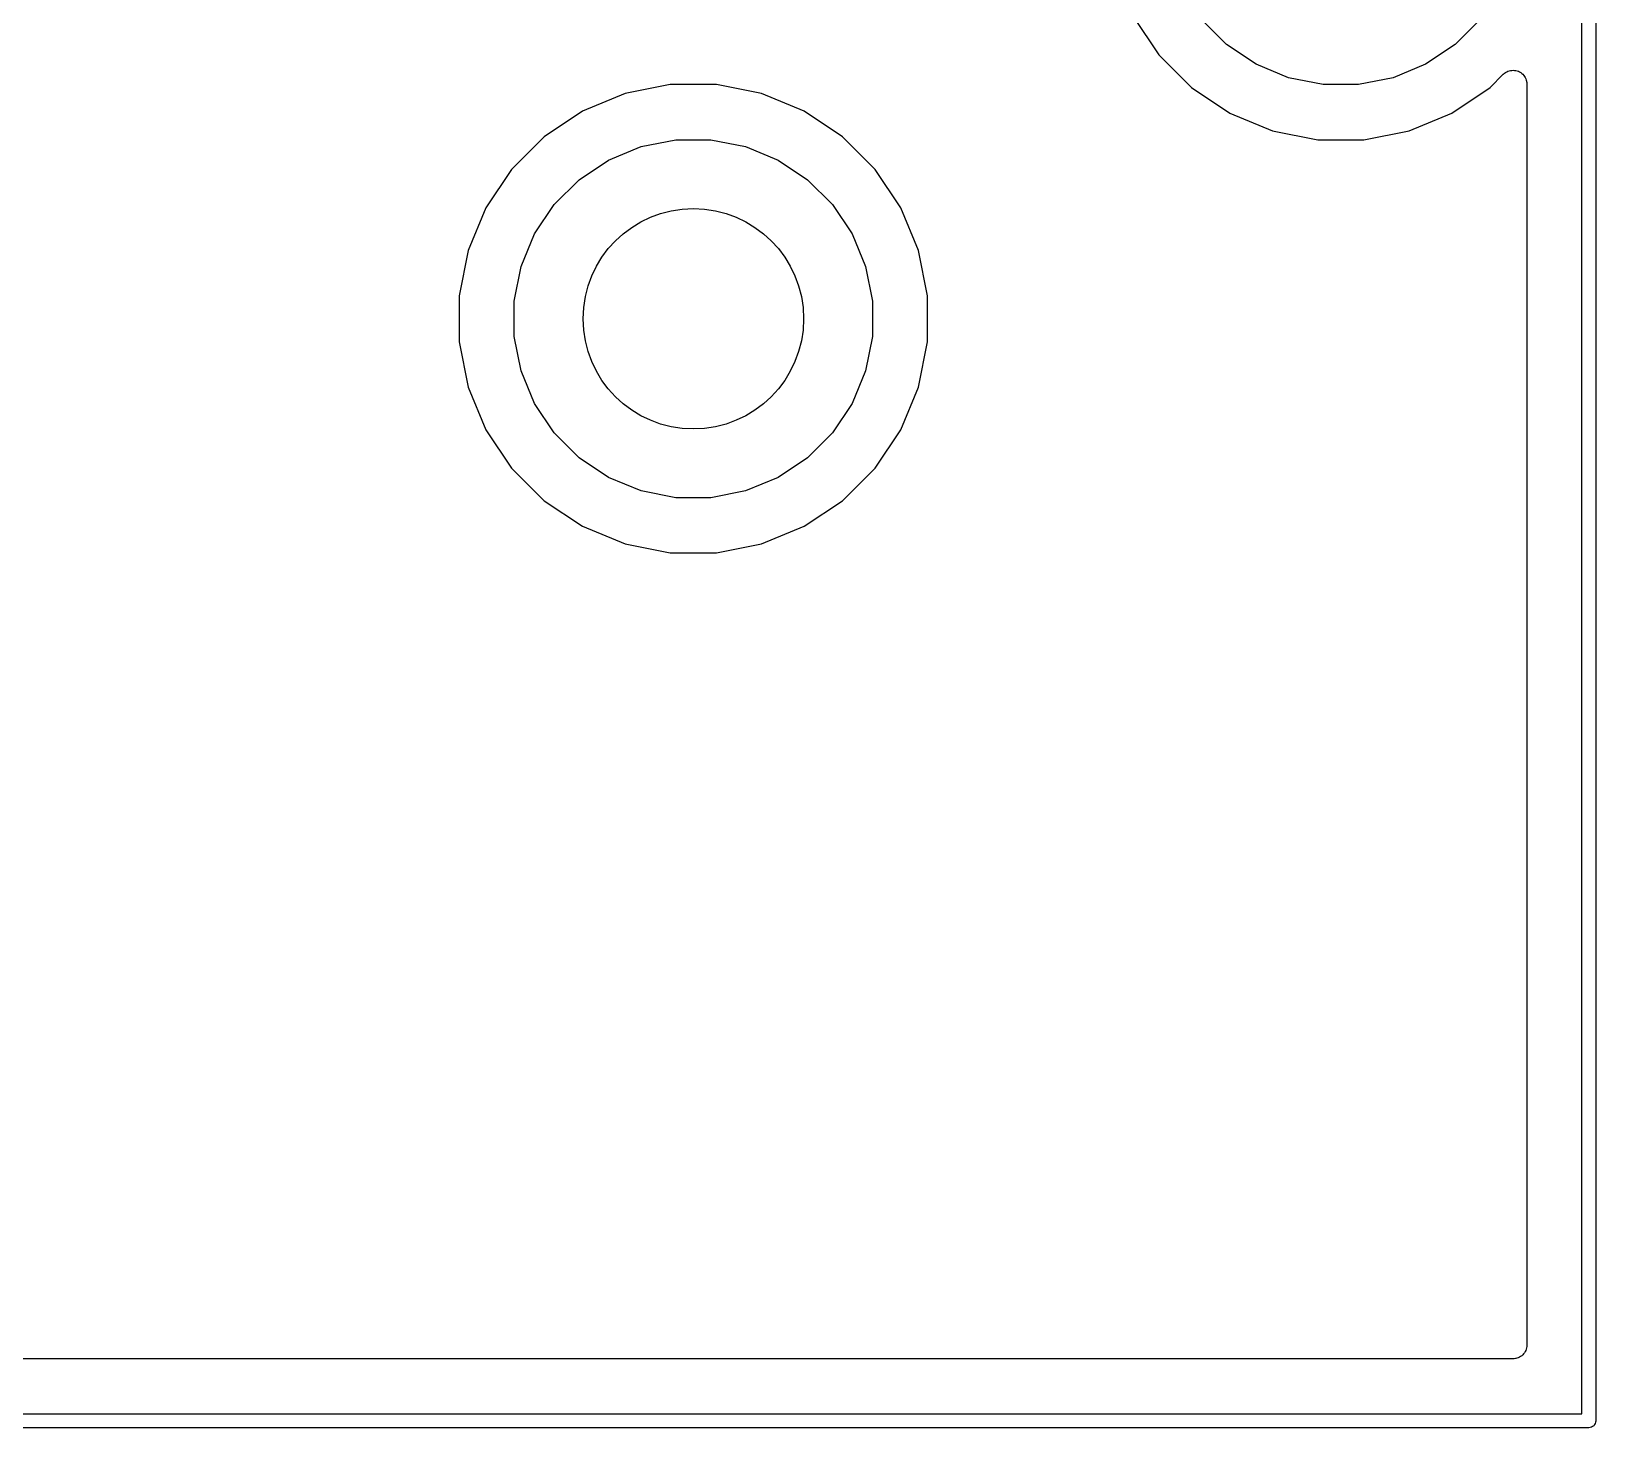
# Model space of a CAD drawing. Extents: x 4.8 to 7.88, y -6.14 to -3.94.
# Drawn here: x 7.3108 to 7.7579, y -6.1437 to -5.7446 of the extents above; entities that cross this region are included whole.
import ezdxf

# ---------------------------------------------------------------- set-up
doc = ezdxf.new("R2010")
doc.units = 0
doc.header["$MEASUREMENT"] = 0
doc.layers.add('BLACK', color=7, linetype='CONTINUOUS')

msp = doc.modelspace()

# ---------------------------------------------------------------- linework, layer by layer
at = {"layer": 'BLACK', "linetype": 'CONTINUOUS'}
for p, q in [((7.75394, -5.74793), (7.75394, -5.55128)), ((7.75787, -5.55315), (7.75787, -6.14164)), ((7.62573, -5.74036), (7.63305, -5.75133)), ((7.65241, -5.74842), (7.64528, -5.74129)), ((7.72479, -5.74129), (7.71767, -5.74842)), ((7.6608, -5.75402), (7.65241, -5.74842)), ((7.71767, -5.74842), (7.70928, -5.75402)), ((7.75394, -5.74794), (7.75394, -5.74793)), ((7.75394, -6.0629), (7.75394, -5.74794)), ((7.63305, -5.75133), (7.64237, -5.76065)), ((7.67011, -5.75788), (7.6608, -5.75402)), ((7.68, -5.75984), (7.67011, -5.75788)), ((7.69997, -5.75788), (7.69008, -5.75984)), ((7.70928, -5.75402), (7.69997, -5.75788)), ((7.7277, -5.76065), (7.73147, -5.75688)), ((7.73147, -5.75688), (7.7315, -5.75686)), ((7.7315, -5.75686), (7.73151, -5.75685)), ((7.7315, -5.75686), (7.7315, -5.75686)), ((7.7315, -5.75686), (7.7315, -5.75686)), ((7.73151, -5.75685), (7.7318, -5.75661)), ((7.7318, -5.75661), (7.7321, -5.75637)), ((7.7321, -5.75637), (7.7321, -5.75637)), ((7.7321, -5.75637), (7.73211, -5.75637)), ((7.73211, -5.75637), (7.73245, -5.75619)), ((7.73245, -5.75619), (7.73278, -5.75602)), ((7.73278, -5.75602), (7.73279, -5.75601)), ((7.73278, -5.75602), (7.73278, -5.75602)), ((7.73279, -5.75601), (7.73316, -5.75591)), ((7.73316, -5.75591), (7.73351, -5.7558)), ((7.73351, -5.7558), (7.73352, -5.7558)), ((7.73352, -5.7558), (7.73353, -5.7558)), ((7.73353, -5.7558), (7.7339, -5.75577)), ((7.7339, -5.75577), (7.73428, -5.75573)), ((7.73428, -5.75573), (7.73429, -5.75573)), ((7.73429, -5.75573), (7.73429, -5.75573)), ((7.73429, -5.75573), (7.73466, -5.75577)), ((7.73466, -5.75577), (7.73504, -5.75581)), ((7.73504, -5.75581), (7.73505, -5.75581)), ((7.73505, -5.75581), (7.73506, -5.75581)), ((7.73506, -5.75581), (7.73541, -5.75593)), ((7.73541, -5.75593), (7.73578, -5.75604)), ((7.73578, -5.75604), (7.73578, -5.75604)), ((7.73578, -5.75604), (7.73579, -5.75604)), ((7.73579, -5.75604), (7.73612, -5.75623)), ((7.73612, -5.75623), (7.73645, -5.7564)), ((7.73645, -5.7564), (7.73646, -5.75641)), ((7.73646, -5.75641), (7.73646, -5.75641)), ((7.73646, -5.75641), (7.73676, -5.75666)), ((7.73676, -5.75666), (7.73705, -5.75689)), ((7.73705, -5.75689), (7.73705, -5.7569)), ((7.73705, -5.7569), (7.73706, -5.7569)), ((7.73706, -5.7569), (7.7373, -5.75721)), ((7.7373, -5.75721), (7.73753, -5.75749)), ((7.73753, -5.75749), (7.73753, -5.7575)), ((7.73753, -5.7575), (7.73754, -5.7575)), ((7.73754, -5.7575), (7.73772, -5.75784)), ((7.73772, -5.75784), (7.73789, -5.75817)), ((7.73789, -5.75817), (7.73789, -5.75818)), ((7.73789, -5.75818), (7.7379, -5.75818)), ((7.7379, -5.75818), (7.738, -5.75854)), ((7.48048, -5.76241), (7.4683, -5.76746)), ((7.49341, -5.75984), (7.48048, -5.76241)), ((7.50659, -5.75984), (7.49341, -5.75984)), ((7.51952, -5.76241), (7.50659, -5.75984)), ((7.5317, -5.76746), (7.51952, -5.76241)), ((7.64237, -5.76065), (7.65334, -5.76797)), ((7.69008, -5.75984), (7.68, -5.75984)), ((7.71674, -5.76797), (7.7277, -5.76065)), ((7.738, -5.75854), (7.73811, -5.7589)), ((7.73811, -5.7589), (7.73811, -5.75891)), ((7.73811, -5.75891), (7.73812, -5.75892)), ((7.73812, -5.75892), (7.73815, -5.75929)), ((7.73815, -5.75929), (7.73819, -5.75967)), ((7.73819, -5.75967), (7.73819, -6.06193)), ((7.4683, -5.76746), (7.45734, -5.77478)), ((7.54266, -5.77478), (7.5317, -5.76746)), ((7.65334, -5.76797), (7.66552, -5.77302)), ((7.70456, -5.77302), (7.71674, -5.76797)), ((7.45734, -5.77478), (7.44801, -5.78411)), ((7.48507, -5.77756), (7.49496, -5.77559)), ((7.49496, -5.77559), (7.50504, -5.77559)), ((7.50504, -5.77559), (7.51493, -5.77756)), ((7.55199, -5.78411), (7.54266, -5.77478)), ((7.66552, -5.77302), (7.67845, -5.77559)), ((7.67845, -5.77559), (7.69163, -5.77559)), ((7.69163, -5.77559), (7.70456, -5.77302)), ((7.47576, -5.78142), (7.48507, -5.77756)), ((7.51493, -5.77756), (7.52424, -5.78142)), ((7.44801, -5.78411), (7.44069, -5.79507)), ((7.46737, -5.78702), (7.47576, -5.78142)), ((7.52424, -5.78142), (7.53263, -5.78702)), ((7.55931, -5.79507), (7.55199, -5.78411)), ((7.46025, -5.79415), (7.46737, -5.78702)), ((7.53263, -5.78702), (7.53975, -5.79415)), ((7.45464, -5.80253), (7.46025, -5.79415)), ((7.53975, -5.79415), (7.54536, -5.80253)), ((7.44069, -5.79507), (7.43564, -5.80725)), ((7.56436, -5.80725), (7.55931, -5.79507)), ((7.45079, -5.81184), (7.45464, -5.80253)), ((7.54536, -5.80253), (7.54921, -5.81184)), ((7.43564, -5.80725), (7.43307, -5.82018)), ((7.56693, -5.82018), (7.56436, -5.80725)), ((7.44882, -5.82173), (7.45079, -5.81184)), ((7.54921, -5.81184), (7.55118, -5.82173)), ((7.43307, -5.82018), (7.43307, -5.83336)), ((7.56693, -5.83336), (7.56693, -5.82018)), ((7.44882, -5.83181), (7.44882, -5.82173)), ((7.55118, -5.82173), (7.55118, -5.83181)), ((7.43307, -5.83336), (7.43564, -5.84629)), ((7.45079, -5.8417), (7.44882, -5.83181)), ((7.55118, -5.83181), (7.54921, -5.8417)), ((7.56436, -5.84629), (7.56693, -5.83336)), ((7.45464, -5.85102), (7.45079, -5.8417)), ((7.54921, -5.8417), (7.54536, -5.85102)), ((7.43564, -5.84629), (7.44069, -5.85847)), ((7.55931, -5.85847), (7.56436, -5.84629)), ((7.46025, -5.8594), (7.45464, -5.85102)), ((7.54536, -5.85102), (7.53975, -5.8594)), ((7.44069, -5.85847), (7.44801, -5.86944)), ((7.46737, -5.86653), (7.46025, -5.8594)), ((7.53975, -5.8594), (7.53263, -5.86653)), ((7.55199, -5.86944), (7.55931, -5.85847)), ((7.44801, -5.86944), (7.45734, -5.87876)), ((7.47576, -5.87213), (7.46737, -5.86653)), ((7.53263, -5.86653), (7.52424, -5.87213)), ((7.54266, -5.87876), (7.55199, -5.86944)), ((7.48507, -5.87599), (7.47576, -5.87213)), ((7.52424, -5.87213), (7.51493, -5.87599)), ((7.45734, -5.87876), (7.4683, -5.88608)), ((7.49496, -5.87795), (7.48507, -5.87599)), ((7.50504, -5.87795), (7.49496, -5.87795)), ((7.51493, -5.87599), (7.50504, -5.87795)), ((7.5317, -5.88608), (7.54266, -5.87876)), ((7.4683, -5.88608), (7.48048, -5.89113)), ((7.51952, -5.89113), (7.5317, -5.88608)), ((7.48048, -5.89113), (7.49341, -5.8937)), ((7.50659, -5.8937), (7.51952, -5.89113)), ((7.49341, -5.8937), (7.50659, -5.8937)), ((7.73819, -6.06193), (7.73819, -6.06193)), ((7.73819, -6.06193), (7.73819, -6.12008)), ((7.75394, -6.13976), (7.75394, -6.0629)), ((7.75394, -6.0629), (7.75394, -6.0629)), ((7.73815, -6.1205), (7.73811, -6.12087)), ((7.73819, -6.12013), (7.73815, -6.1205)), ((7.73819, -6.12008), (7.73819, -6.1201)), ((7.73819, -6.1201), (7.73819, -6.12011)), ((7.73819, -6.12011), (7.73819, -6.12011)), ((7.73819, -6.12011), (7.73819, -6.12013)), ((7.73425, -6.12402), (6.04172, -6.12402)), ((7.73462, -6.12398), (7.73425, -6.12402)), ((7.73499, -6.12395), (7.73462, -6.12398)), ((7.735, -6.12394), (7.73499, -6.12395)), ((7.73502, -6.12394), (7.735, -6.12394)), ((7.73537, -6.12383), (7.73502, -6.12394)), ((7.73573, -6.12373), (7.73537, -6.12383)), ((7.73574, -6.12372), (7.73573, -6.12373)), ((7.73575, -6.12372), (7.73574, -6.12372)), ((7.73608, -6.12354), (7.73575, -6.12372)), ((7.73641, -6.12337), (7.73608, -6.12354)), ((7.73642, -6.12336), (7.73641, -6.12337)), ((7.73643, -6.12336), (7.73642, -6.12336)), ((7.73672, -6.12312), (7.73643, -6.12336)), ((7.73701, -6.12289), (7.73672, -6.12312)), ((7.73702, -6.12288), (7.73701, -6.12289)), ((7.73703, -6.12287), (7.73702, -6.12288)), ((7.73726, -6.12259), (7.73703, -6.12287)), ((7.7375, -6.1223), (7.73726, -6.12259)), ((7.73751, -6.12229), (7.7375, -6.1223)), ((7.73752, -6.12228), (7.73751, -6.12229)), ((7.73769, -6.12195), (7.73752, -6.12228)), ((7.73787, -6.12163), (7.73769, -6.12195)), ((7.73788, -6.1216), (7.73787, -6.12162)), ((7.73787, -6.12162), (7.73787, -6.12163)), ((7.73799, -6.12125), (7.73788, -6.1216)), ((7.7381, -6.1209), (7.73799, -6.12125)), ((7.73811, -6.12087), (7.7381, -6.12088)), ((7.7381, -6.12088), (7.7381, -6.1209)), ((4.80512, -6.13976), (7.75394, -6.13976)), ((7.75755, -6.14283), (7.7573, -6.14313)), ((7.75773, -6.14249), (7.75755, -6.14283)), ((7.75785, -6.14212), (7.75773, -6.14249)), ((7.75787, -6.14183), (7.75785, -6.14212)), ((7.75787, -6.14164), (7.75788, -6.14173)), ((7.75788, -6.14173), (7.75787, -6.14183)), ((7.75581, -6.1437), (4.80325, -6.1437)), ((7.75591, -6.14371), (7.75581, -6.1437)), ((7.75629, -6.14367), (7.75591, -6.14371)), ((7.75666, -6.14356), (7.75629, -6.14367)), ((7.757, -6.14338), (7.75666, -6.14356)), ((7.7573, -6.14313), (7.757, -6.14338))]:
    msp.add_line(p, q, dxfattribs=at)
at = {"layer": 'BLACK'}
msp.add_circle((7.5, -5.82677), 0.0315, dxfattribs=at)
msp.add_circle((7.5, -5.82677), 0.0315, dxfattribs=at)

doc.saveas('drawing.dxf')
